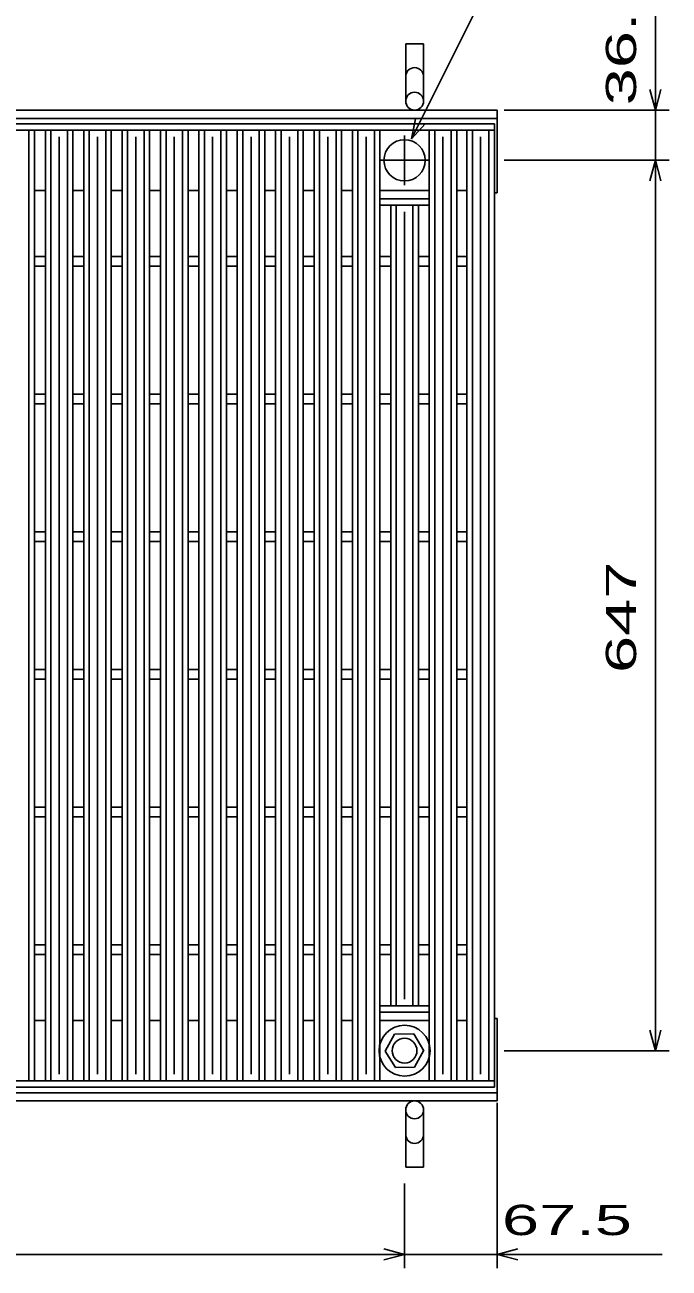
# Model space of a CAD drawing. Units: millimetres, scale not verified. Extents: x -1820 to 1731, y -1282 to 1054.
# Drawn here: x -693 to -225, y -328 to 575 of the extents above; entities that cross this region are included whole.
import ezdxf
from ezdxf.enums import TextEntityAlignment as Align

# ---------------------------------------------------------------- set-up
doc = ezdxf.new("R2010")
doc.units = ezdxf.units.MM
doc.header["$LTSCALE"] = 10
doc.linetypes.add('CHAIN', pattern=[18.5, 12, -1.5, 3.5, -1.5])
for name, color, linetype, lineweight in [('16', 3, 'Continuous', 25), ('19', 6, 'Continuous', 25), ('22', 2, 'Continuous', 25)]:
    doc.layers.add(name, color=color, linetype=linetype, lineweight=lineweight)
doc.styles.add('ベクトル', font='')
doc.styles.get('ベクトル').set_extended_font_data('ベクトル')

msp = doc.modelspace()

# ---------------------------------------------------------------- linework, layer by layer
at = {"layer": '16'}
for p, q in [((-1348, 503.5), (-352, 503.5)), ((-1348, 499), (-352, 499)), ((-706.3, 499), (-686.3, 499)), ((-690.3, -192), (-690.3, 499)), ((-686.3, -192), (-686.3, 499)), ((-678.4, -192), (-678.4, 499)), ((-678.4, 499), (-658.4, 499)), ((-674.4, -192), (-674.4, 499)), ((-662.4, -192), (-662.4, 499)), ((-658.4, -192), (-658.4, 499)), ((-650.5, -192), (-650.5, 499)), ((-650.5, 499), (-630.5, 499)), ((-646.5, -192), (-646.5, 499)), ((-634.5, -192), (-634.5, 499)), ((-630.5, -192), (-630.5, 499)), ((-622.6, -192), (-622.6, 499)), ((-622.6, 499), (-602.6, 499)), ((-618.6, -192), (-618.6, 499)), ((-606.6, -192), (-606.6, 499)), ((-602.6, -192), (-602.6, 499)), ((-594.7, -192), (-594.7, 499)), ((-594.7, 499), (-574.7, 499)), ((-590.7, -192), (-590.7, 499)), ((-578.7, -192), (-578.7, 499)), ((-574.7, -192), (-574.7, 499)), ((-566.8, -192), (-566.8, 499)), ((-566.8, 499), (-546.8, 499)), ((-562.8, -192), (-562.8, 499)), ((-550.8, -192), (-550.8, 499)), ((-546.8, -192), (-546.8, 499)), ((-538.9, -192), (-538.9, 499)), ((-538.9, 499), (-518.9, 499)), ((-534.9, -192), (-534.9, 499)), ((-522.9, -192), (-522.9, 499)), ((-518.9, -192), (-518.9, 499)), ((-511, -192), (-511, 499)), ((-511, 499), (-491, 499)), ((-507, -192), (-507, 499)), ((-495, -192), (-495, 499)), ((-491, -192), (-491, 499)), ((-483.1, -192), (-483.1, 499)), ((-483.1, 499), (-463.1, 499)), ((-479.1, -192), (-479.1, 499)), ((-467.1, -192), (-467.1, 499)), ((-463.1, -192), (-463.1, 499)), ((-455.2, -192), (-455.2, 499)), ((-455.2, 499), (-435.2, 499)), ((-451.2, -192), (-451.2, 499)), ((-439.2, -192), (-439.2, 499)), ((-435.2, -192), (-435.2, 499)), ((-399.4, -192), (-399.4, 499)), ((-399.4, 499), (-379.4, 499)), ((-395.4, -192), (-395.4, 499)), ((-383.4, -192), (-383.4, 499)), ((-379.4, -192), (-379.4, 499)), ((-372, -192), (-372, 499)), ((-372, 499), (-352, 499)), ((-368, -192), (-368, 499)), ((-356, -192), (-356, 499)), ((-352, 499), (-352, 503.5)), ((-352, -192), (-352, 499)), ((-668.4, -187), (-668.4, 494)), ((-640.5, -187), (-640.5, 494)), ((-612.6, -187), (-612.6, 494)), ((-584.7, -187), (-584.7, 494)), ((-556.8, -187), (-556.8, 494)), ((-528.9, -187), (-528.9, 494)), ((-501, -187), (-501, 494)), ((-473.1, -187), (-473.1, 494)), ((-445.2, -187), (-445.2, 494)), ((-389.4, -187), (-389.4, 494)), ((-362, -187), (-362, 494)), ((-686.3, 455), (-678.4, 455)), ((-658.4, 455), (-650.5, 455)), ((-630.5, 455), (-622.6, 455)), ((-602.6, 455), (-594.7, 455)), ((-574.7, 455), (-566.8, 455)), ((-546.8, 455), (-538.9, 455)), ((-518.9, 455), (-511, 455)), ((-491, 455), (-483.1, 455)), ((-463.1, 455), (-455.2, 455)), ((-435.2, 455), (-399.4, 455)), ((-379.4, 455), (-371.5, 455)), ((-435.2, 449), (-399.4, 449)), ((-435.2, 444.5), (-435.2, 449)), ((-435.2, 444.5), (-399.4, 444.5)), ((-427.3, -137.5), (-427.3, 444.5)), ((-427.3, 444.5), (-407.3, 444.5)), ((-423.3, -137.5), (-423.3, 444.5)), ((-411.3, -137.5), (-411.3, 444.5)), ((-407.3, -137.5), (-407.3, 444.5)), ((-399.4, 444.5), (-399.4, 449)), ((-417.3, -132.5), (-417.3, 439.5)), ((-686.3, 407), (-678.4, 407)), ((-658.4, 407), (-650.5, 407)), ((-630.5, 407), (-622.6, 407)), ((-602.6, 407), (-594.7, 407)), ((-574.7, 407), (-566.8, 407)), ((-546.8, 407), (-538.9, 407)), ((-518.9, 407), (-511, 407)), ((-491, 407), (-483.1, 407)), ((-463.1, 407), (-455.2, 407)), ((-435.2, 407), (-427.3, 407)), ((-407.3, 407), (-399.4, 407)), ((-379.4, 407), (-371.5, 407)), ((-686.3, 400), (-678.4, 400)), ((-658.4, 400), (-650.5, 400)), ((-630.5, 400), (-622.6, 400)), ((-602.6, 400), (-594.7, 400)), ((-574.7, 400), (-566.8, 400)), ((-546.8, 400), (-538.9, 400)), ((-518.9, 400), (-511, 400)), ((-491, 400), (-483.1, 400)), ((-463.1, 400), (-455.2, 400)), ((-435.2, 400), (-427.3, 400)), ((-407.3, 400), (-399.4, 400)), ((-379.4, 400), (-371.5, 400)), ((-686.3, 307), (-678.4, 307)), ((-686.3, 300), (-678.4, 300)), ((-658.4, 307), (-650.5, 307)), ((-658.4, 300), (-650.5, 300)), ((-630.5, 307), (-622.6, 307)), ((-630.5, 300), (-622.6, 300)), ((-602.6, 307), (-594.7, 307)), ((-602.6, 300), (-594.7, 300)), ((-574.7, 307), (-566.8, 307)), ((-574.7, 300), (-566.8, 300)), ((-546.8, 307), (-538.9, 307)), ((-546.8, 300), (-538.9, 300)), ((-518.9, 307), (-511, 307)), ((-518.9, 300), (-511, 300)), ((-491, 307), (-483.1, 307)), ((-491, 300), (-483.1, 300)), ((-463.1, 307), (-455.2, 307)), ((-463.1, 300), (-455.2, 300)), ((-435.2, 307), (-427.3, 307)), ((-435.2, 300), (-427.3, 300)), ((-407.3, 307), (-399.4, 307)), ((-407.3, 300), (-399.4, 300)), ((-379.4, 307), (-371.5, 307)), ((-379.4, 300), (-371.5, 300)), ((-686.3, 207), (-678.4, 207)), ((-686.3, 200), (-678.4, 200)), ((-658.4, 207), (-650.5, 207)), ((-658.4, 200), (-650.5, 200)), ((-630.5, 207), (-622.6, 207)), ((-630.5, 200), (-622.6, 200)), ((-602.6, 207), (-594.7, 207)), ((-602.6, 200), (-594.7, 200)), ((-574.7, 207), (-566.8, 207)), ((-574.7, 200), (-566.8, 200)), ((-546.8, 207), (-538.9, 207)), ((-546.8, 200), (-538.9, 200)), ((-518.9, 207), (-511, 207)), ((-518.9, 200), (-511, 200)), ((-491, 207), (-483.1, 207)), ((-491, 200), (-483.1, 200)), ((-463.1, 207), (-455.2, 207)), ((-463.1, 200), (-455.2, 200)), ((-435.2, 207), (-427.3, 207)), ((-435.2, 200), (-427.3, 200)), ((-407.3, 207), (-399.4, 207)), ((-407.3, 200), (-399.4, 200)), ((-379.4, 207), (-371.5, 207)), ((-379.4, 200), (-371.5, 200)), ((-686.3, 107), (-678.4, 107)), ((-686.3, 100), (-678.4, 100)), ((-658.4, 107), (-650.5, 107)), ((-658.4, 100), (-650.5, 100)), ((-630.5, 107), (-622.6, 107)), ((-630.5, 100), (-622.6, 100)), ((-602.6, 107), (-594.7, 107)), ((-602.6, 100), (-594.7, 100)), ((-574.7, 107), (-566.8, 107)), ((-574.7, 100), (-566.8, 100)), ((-546.8, 107), (-538.9, 107)), ((-546.8, 100), (-538.9, 100)), ((-518.9, 107), (-511, 107)), ((-518.9, 100), (-511, 100)), ((-491, 107), (-483.1, 107)), ((-491, 100), (-483.1, 100)), ((-463.1, 107), (-455.2, 107)), ((-463.1, 100), (-455.2, 100)), ((-435.2, 107), (-427.3, 107)), ((-435.2, 100), (-427.3, 100)), ((-407.3, 107), (-399.4, 107)), ((-407.3, 100), (-399.4, 100)), ((-379.4, 107), (-371.5, 107)), ((-379.4, 100), (-371.5, 100)), ((-686.3, 7), (-678.4, 7)), ((-686.3, 0), (-678.4, 0)), ((-658.4, 7), (-650.5, 7)), ((-658.4, 0), (-650.5, 0)), ((-630.5, 7), (-622.6, 7)), ((-630.5, 0), (-622.6, 0)), ((-602.6, 7), (-594.7, 7)), ((-602.6, 0), (-594.7, 0)), ((-574.7, 7), (-566.8, 7)), ((-574.7, 0), (-566.8, 0)), ((-546.8, 7), (-538.9, 7)), ((-546.8, 0), (-538.9, 0)), ((-518.9, 7), (-511, 7)), ((-518.9, 0), (-511, 0)), ((-491, 7), (-483.1, 7)), ((-491, 0), (-483.1, 0)), ((-463.1, 7), (-455.2, 7)), ((-463.1, 0), (-455.2, 0)), ((-435.2, 7), (-427.3, 7)), ((-435.2, 0), (-427.3, 0)), ((-407.3, 7), (-399.4, 7)), ((-407.3, 0), (-399.4, 0)), ((-379.4, 7), (-371.5, 7)), ((-379.4, 0), (-371.5, 0)), ((-686.3, -93), (-678.4, -93)), ((-658.4, -93), (-650.5, -93)), ((-630.5, -93), (-622.6, -93)), ((-602.6, -93), (-594.7, -93)), ((-574.7, -93), (-566.8, -93)), ((-546.8, -93), (-538.9, -93)), ((-518.9, -93), (-511, -93)), ((-491, -93), (-483.1, -93)), ((-463.1, -93), (-455.2, -93)), ((-435.2, -93), (-427.3, -93)), ((-407.3, -93), (-399.4, -93)), ((-379.4, -93), (-371.5, -93)), ((-686.3, -100), (-678.4, -100)), ((-658.4, -100), (-650.5, -100)), ((-630.5, -100), (-622.6, -100)), ((-602.6, -100), (-594.7, -100)), ((-574.7, -100), (-566.8, -100)), ((-546.8, -100), (-538.9, -100)), ((-518.9, -100), (-511, -100)), ((-491, -100), (-483.1, -100)), ((-463.1, -100), (-455.2, -100)), ((-435.2, -100), (-427.3, -100)), ((-407.3, -100), (-399.4, -100)), ((-379.4, -100), (-371.5, -100)), ((-435.2, -137.5), (-399.4, -137.5)), ((-435.2, -142), (-435.2, -137.5)), ((-435.2, -142), (-399.4, -142)), ((-427.3, -137.5), (-407.3, -137.5)), ((-399.4, -142), (-399.4, -137.5)), ((-686.3, -148), (-678.4, -148)), ((-658.4, -148), (-650.5, -148)), ((-630.5, -148), (-622.6, -148)), ((-602.6, -148), (-594.7, -148)), ((-574.7, -148), (-566.8, -148)), ((-546.8, -148), (-538.9, -148)), ((-518.9, -148), (-511, -148)), ((-491, -148), (-483.1, -148)), ((-463.1, -148), (-455.2, -148)), ((-435.2, -148), (-399.4, -148)), ((-379.4, -148), (-371.5, -148)), ((-424.59, -158.05), (-431.3, -170.34)), ((-410.6, -157.71), (-424.59, -158.05)), ((-403.3, -170), (-410.6, -157.71)), ((-431.3, -170.34), (-424, -182.29)), ((-410.01, -181.95), (-403.3, -169.66)), ((-424, -182.29), (-410.01, -181.95)), ((-1348, -192), (-352, -192)), ((-1348, -196.5), (-352, -196.5)), ((-706.3, -192), (-686.3, -192)), ((-678.4, -192), (-658.4, -192)), ((-650.5, -192), (-630.5, -192)), ((-622.6, -192), (-602.6, -192)), ((-594.7, -192), (-574.7, -192)), ((-566.8, -192), (-546.8, -192)), ((-538.9, -192), (-518.9, -192)), ((-511, -192), (-491, -192)), ((-483.1, -192), (-463.1, -192)), ((-455.2, -192), (-435.2, -192)), ((-399.4, -192), (-379.4, -192)), ((-372, -192), (-352, -192)), ((-352, -196.5), (-352, -192))]:
    msp.add_line(p, q, dxfattribs=at)
at = {"layer": '16', "linetype": 'CHAIN'}
for p, q in [((-417.3, 459), (-417.3, 495)), ((-435.3, 477), (-399.3, 477))]:
    msp.add_line(p, q, dxfattribs=at)
at = {"layer": '16'}
for radius in [18.5, 9]:
    msp.add_circle((-417.3, -170), radius, dxfattribs=at)
for start, end in [(90, 270), (270, 90)]:
    msp.add_arc((-417.3, 477), 15, start, end, dxfattribs=at)
at = {"layer": '19'}
for p, q in [((-416.5, 520), (-416.5, 561.62)), ((-416.5, 561.62), (-403.5, 561.62)), ((-403.5, 561.62), (-403.5, 520)), ((-1350, 513.5), (-350, 513.5)), ((-1350, 507.5), (-350, 507.5)), ((-350, 453.5), (-350, 513.5)), ((-352, 453.5), (-350, 453.5)), ((-352, -146.5), (-350, -146.5)), ((-350, -206.5), (-350, -146.5)), ((-1350, -200.5), (-350, -200.5)), ((-1350, -206.5), (-350, -206.5)), ((-416.5, -213), (-416.5, -254.62)), ((-403.5, -254.62), (-403.5, -213)), ((-416.5, -254.62), (-403.5, -254.62))]:
    msp.add_line(p, q, dxfattribs=at)
for centre in [(-410, 520), (-410, -213)]:
    msp.add_circle(centre, 6.5, dxfattribs=at)
for centre, start, end in [((-410, 537.84), 0, 180), ((-410, -230.84), 180, 0)]:
    msp.add_arc(centre, 6.5, start, end, dxfattribs=at)
at = {"layer": '22', "color": 4}
for p, q in [((-412.3, 492.6), (-332.3, 652.6)), ((-235, 513.5), (-235, 633.5)), ((-235, 513.5), (-239, 528.5)), ((-235, 513.5), (-231, 528.5)), ((-412.3, 492.6), (-409.3, 507.2)), ((-345, 513.5), (-225, 513.5)), ((-235, 477), (-235, 513.5)), ((-412.3, 492.6), (-402.3, 503.6)), ((-345, 477), (-225, 477)), ((-239, 462), (-235, 477)), ((-231, 462), (-235, 477)), ((-235, -170), (-235, 477)), ((-235, -170), (-239, -155)), ((-235, -170), (-231, -155)), ((-345, -170), (-225, -170)), ((-350, -328), (-350, -208)), ((-417.3, -328), (-417.3, -266.5)), ((-417.3, -318), (-432.3, -314)), ((-350, -318), (-335, -314)), ((-1282.2, -318), (-417.3, -318)), ((-432.3, -322), (-417.3, -318)), ((-417.3, -318), (-350, -318)), ((-335, -322), (-350, -318)), ((-350, -318), (-230, -318))]:
    msp.add_line(p, q, dxfattribs=at)

# ---------------------------------------------------------------- texts
at = {"layer": '22', "style": 'ベクトル', "width": 1.65}
for s, p in [(' 36.5 ', (-260, 503.5)), (' 647 ', (-260, 91))]:
    msp.add_text(s, height=21.99, rotation=90, dxfattribs=at).set_placement(p, align=Align.MIDDLE_LEFT)
msp.add_text(' 67.5 ', height=21.99, dxfattribs=at).set_placement((-360, -293), align=Align.MIDDLE_LEFT)

doc.saveas('drawing.dxf')
